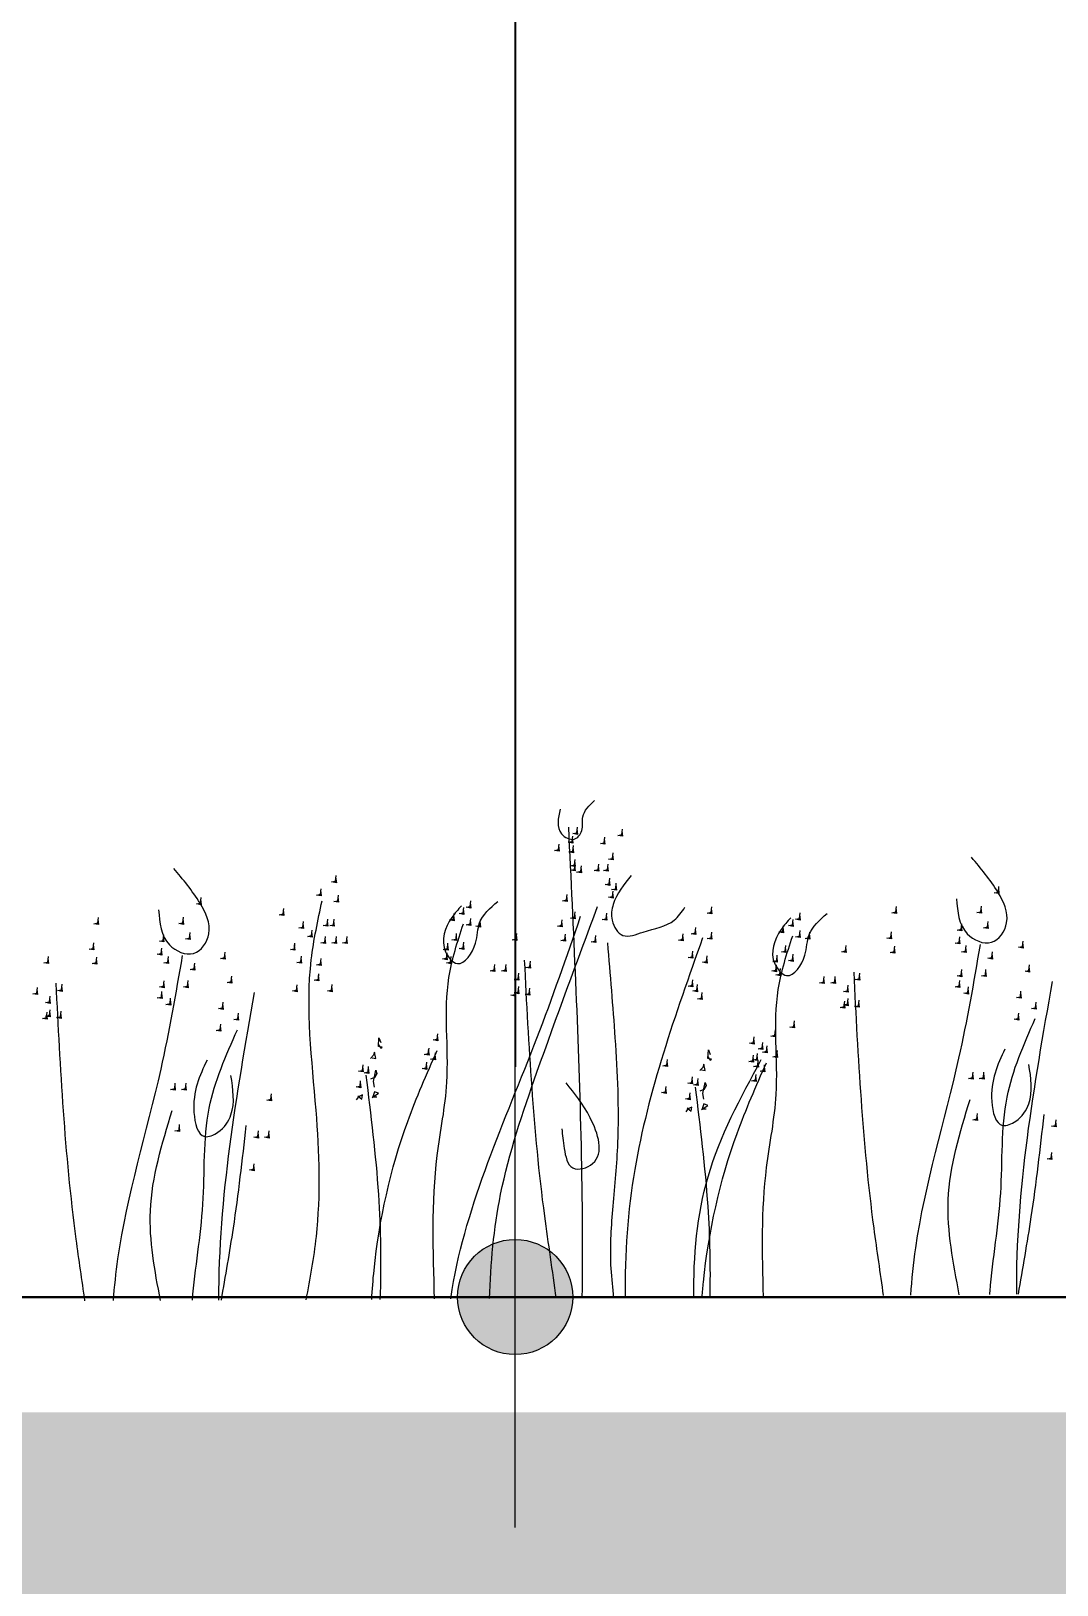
# Model space of a CAD drawing. Header units: metres. Extents: x 0 to 4415, y 1197 to 2590.
# Drawn here: x 1926.737 to 1927.182, y 1202.863 to 1203.538 of the extents above; entities that cross this region are included whole.
import ezdxf

# ---------------------------------------------------------------- set-up
doc = ezdxf.new("R2010")
doc.units = ezdxf.units.M
doc.linetypes.add('CONTINU', pattern=[0])
doc.layers.get('DEFPOINTS').update_dxf_attribs({"lineweight": 5})
for name, color, linetype, lineweight in [('00-cot-ext 2', 7, 'Continuous', 13), ('00-cote', 7, 'CONTINU', 20), ('00-MUR', 7, 'Continuous', 30)]:
    doc.layers.add(name, color=color, linetype=linetype, lineweight=lineweight)
doc.layers.add('A_VEGETATION', color=7, linetype='Continuous', lineweight=9, true_color=0x009900)
doc.styles.add('WALIDcotat', font='times.ttf')
doc.dimstyles.new('walid 100', dxfattribs={"dimscale": 0, "dimtxt": 0.25, "dimasz": 0.1, "dimexe": 1.25, "dimexo": 0.625, "dimgap": 0.02, "dimtad": 1, "dimdec": 0, "dimlfac": 100, "dimrnd": 5, "dimtxsty": 'WALIDcotat', "dimblk": 'COTE', "dimcen": 2.5, "dimse1": 1, "dimse2": 1, "dimclrd": 256, "dimclrt": 256, "dimadec": 0, "dimazin": 0, "dimtfac": 1, "dimtdec": 0, "dimtix": 1, "dimtmove": 2, "dimatfit": 3, "dimldrblk": 'COTE', "dimfxl": 1.25, "dimarcsym": 0})

# ---------------------------------------------------------------- blocks, each defined once
blk = doc.blocks.new('Arbustes 1_coupes')
at = {"flags": 128}
for points in [[(16.891, 5.052), (16.898, 4.991), (16.846, 5), (16.891, 5.009), (16.898, 5.07)], [(17.389, 5.03), (17.396, 4.969), (17.344, 4.978), (17.389, 4.987), (17.396, 5.048)], [(16.687, 4.867), (16.694, 4.806), (16.643, 4.814), (16.687, 4.823), (16.694, 4.884)], [(16.837, 4.955), (16.844, 4.894), (16.793, 4.903), (16.837, 4.912), (16.844, 4.972)], [(16.846, 4.849), (16.853, 4.788), (16.802, 4.797), (16.846, 4.806), (16.853, 4.867)], [(17.194, 4.942), (17.201, 4.881), (17.15, 4.89), (17.194, 4.898), (17.201, 4.959)], [(16.862, 4.696), (16.869, 4.635), (16.817, 4.643), (16.862, 4.652), (16.869, 4.713)], [(16.863, 4.646), (16.87, 4.586), (16.818, 4.594), (16.863, 4.603), (16.87, 4.664)], [(17.124, 4.643), (17.131, 4.583), (17.08, 4.591), (17.124, 4.6), (17.131, 4.661)], [(17.23, 4.643), (17.237, 4.583), (17.185, 4.591), (17.23, 4.6), (17.237, 4.661)], [(17.284, 4.767), (17.291, 4.706), (17.239, 4.714), (17.284, 4.723), (17.291, 4.784)], [(14.217, 4.523), (14.225, 4.462), (14.173, 4.471), (14.217, 4.48), (14.225, 4.541)], [(16.932, 4.626), (16.939, 4.565), (16.887, 4.574), (16.932, 4.583), (16.939, 4.643)], [(17.248, 4.485), (17.255, 4.425), (17.204, 4.433), (17.248, 4.442), (17.255, 4.503)], [(14.049, 4.378), (14.056, 4.317), (14.004, 4.326), (14.049, 4.335), (14.056, 4.396)], [(14.241, 4.306), (14.248, 4.245), (14.196, 4.254), (14.241, 4.262), (14.248, 4.323)], [(16.773, 4.309), (16.78, 4.248), (16.728, 4.256), (16.773, 4.265), (16.78, 4.326)], [(17.284, 4.345), (17.291, 4.284), (17.239, 4.293), (17.284, 4.301), (17.291, 4.362)], [(17.319, 4.432), (17.326, 4.371), (17.274, 4.38), (17.319, 4.388), (17.326, 4.449)], [(21.557, 4.384), (21.564, 4.323), (21.512, 4.332), (21.557, 4.341), (21.564, 4.401)], [(12.72, 4.283), (12.727, 4.222), (12.675, 4.23), (12.72, 4.239), (12.727, 4.3)], [(13.636, 4.161), (13.643, 4.1), (13.592, 4.109), (13.636, 4.117), (13.643, 4.178)], [(15.629, 4.168), (15.636, 4.107), (15.584, 4.116), (15.629, 4.125), (15.636, 4.185)], [(15.706, 4.239), (15.713, 4.178), (15.661, 4.187), (15.706, 4.196), (15.713, 4.256)], [(16.862, 4.116), (16.869, 4.055), (16.817, 4.064), (16.862, 4.072), (16.869, 4.133)], [(18.376, 4.168), (18.383, 4.107), (18.331, 4.116), (18.376, 4.125), (18.383, 4.185)], [(20.42, 4.167), (20.427, 4.106), (20.375, 4.114), (20.42, 4.123), (20.427, 4.184)], [(21.362, 4.167), (21.369, 4.106), (21.318, 4.114), (21.362, 4.123), (21.369, 4.184)], [(11.583, 4.065), (11.59, 4.004), (11.538, 4.013), (11.583, 4.022), (11.59, 4.083)], [(12.525, 4.065), (12.532, 4.004), (12.481, 4.013), (12.525, 4.022), (12.532, 4.083)], [(13.854, 4.016), (13.861, 3.955), (13.81, 3.964), (13.854, 3.972), (13.861, 4.033)], [(14.121, 4.041), (14.128, 3.98), (14.077, 3.988), (14.121, 3.997), (14.128, 4.058)], [(14.194, 4.041), (14.201, 3.98), (14.15, 3.988), (14.194, 3.997), (14.201, 4.058)], [(15.523, 4.099), (15.53, 4.038), (15.479, 4.046), (15.523, 4.055), (15.53, 4.116)], [(15.706, 4.045), (15.713, 3.984), (15.661, 3.993), (15.706, 4.001), (15.713, 4.062)], [(15.814, 4.028), (15.821, 3.967), (15.769, 3.975), (15.814, 3.984), (15.821, 4.045)], [(16.719, 4.028), (16.726, 3.967), (16.674, 3.975), (16.719, 3.984), (16.726, 4.045)], [(17.213, 4.099), (17.22, 4.038), (17.169, 4.046), (17.213, 4.055), (17.22, 4.116)], [(19.17, 3.957), (19.177, 3.896), (19.126, 3.904), (19.17, 3.913), (19.177, 3.974)], [(19.276, 4.026), (19.283, 3.965), (19.231, 3.974), (19.276, 3.983), (19.283, 4.043)], [(19.353, 4.097), (19.36, 4.036), (19.309, 4.045), (19.353, 4.054), (19.36, 4.114)], [(21.144, 3.972), (21.151, 3.912), (21.1, 3.92), (21.144, 3.929), (21.151, 3.99)], [(21.435, 3.997), (21.442, 3.936), (21.39, 3.945), (21.435, 3.954), (21.442, 4.014)], [(11.529, 3.784), (11.536, 3.723), (11.484, 3.732), (11.529, 3.741), (11.536, 3.801)], [(12.307, 3.871), (12.314, 3.81), (12.263, 3.819), (12.307, 3.828), (12.314, 3.888)], [(12.598, 3.896), (12.605, 3.835), (12.553, 3.843), (12.598, 3.852), (12.605, 3.913)], [(13.758, 3.775), (13.765, 3.715), (13.714, 3.723), (13.758, 3.732), (13.765, 3.793)], [(13.95, 3.92), (13.957, 3.859), (13.906, 3.868), (13.95, 3.877), (13.957, 3.938)], [(14.096, 3.848), (14.103, 3.787), (14.051, 3.796), (14.096, 3.804), (14.103, 3.865)], [(14.217, 3.848), (14.225, 3.787), (14.173, 3.796), (14.217, 3.804), (14.225, 3.865)], [(14.337, 3.848), (14.344, 3.787), (14.293, 3.796), (14.337, 3.804), (14.344, 3.865)], [(15.453, 3.772), (15.46, 3.712), (15.408, 3.72), (15.453, 3.729), (15.46, 3.79)], [(15.549, 3.878), (15.556, 3.817), (15.504, 3.826), (15.549, 3.835), (15.556, 3.896)], [(15.629, 3.781), (15.636, 3.72), (15.584, 3.729), (15.629, 3.738), (15.636, 3.799)], [(16.217, 3.878), (16.224, 3.817), (16.172, 3.826), (16.217, 3.835), (16.224, 3.896)], [(16.754, 3.87), (16.761, 3.809), (16.709, 3.817), (16.754, 3.826), (16.761, 3.887)], [(17.089, 3.852), (17.096, 3.791), (17.044, 3.8), (17.089, 3.809), (17.096, 3.87)], [(18.057, 3.87), (18.064, 3.809), (18.013, 3.817), (18.057, 3.826), (18.064, 3.887)], [(18.198, 3.939), (18.205, 3.878), (18.153, 3.887), (18.198, 3.896), (18.205, 3.957)], [(18.376, 3.887), (18.383, 3.826), (18.331, 3.835), (18.376, 3.843), (18.383, 3.904)], [(19.353, 3.903), (19.36, 3.842), (19.309, 3.851), (19.353, 3.859), (19.36, 3.92)], [(19.461, 3.886), (19.468, 3.825), (19.417, 3.833), (19.461, 3.842), (19.468, 3.903)], [(20.366, 3.886), (20.373, 3.825), (20.321, 3.833), (20.366, 3.842), (20.373, 3.903)], [(21.121, 3.828), (21.128, 3.767), (21.076, 3.775), (21.121, 3.784), (21.128, 3.845)], [(21.822, 3.78), (21.829, 3.719), (21.777, 3.728), (21.822, 3.736), (21.829, 3.797)], [(11.027, 3.635), (11.034, 3.574), (10.983, 3.583), (11.027, 3.591), (11.034, 3.652)], [(11.564, 3.626), (11.571, 3.565), (11.519, 3.574), (11.564, 3.583), (11.571, 3.644)], [(12.284, 3.726), (12.291, 3.665), (12.239, 3.674), (12.284, 3.683), (12.291, 3.743)], [(12.356, 3.63), (12.363, 3.57), (12.312, 3.578), (12.356, 3.587), (12.363, 3.648)], [(12.985, 3.678), (12.992, 3.617), (12.94, 3.626), (12.985, 3.635), (12.992, 3.696)], [(13.831, 3.63), (13.838, 3.57), (13.786, 3.578), (13.831, 3.587), (13.838, 3.648)], [(14.049, 3.606), (14.056, 3.545), (14.004, 3.554), (14.049, 3.562), (14.056, 3.623)], [(15.443, 3.667), (15.45, 3.606), (15.399, 3.615), (15.443, 3.623), (15.45, 3.684)], [(15.488, 3.623), (15.495, 3.562), (15.443, 3.571), (15.488, 3.58), (15.495, 3.641)], [(18.163, 3.675), (18.17, 3.615), (18.118, 3.623), (18.163, 3.632), (18.17, 3.693)], [(18.322, 3.623), (18.329, 3.562), (18.277, 3.571), (18.322, 3.58), (18.329, 3.641)], [(19.1, 3.63), (19.107, 3.57), (19.056, 3.578), (19.1, 3.587), (19.107, 3.648)], [(19.196, 3.736), (19.203, 3.675), (19.152, 3.684), (19.196, 3.693), (19.203, 3.754)], [(19.276, 3.639), (19.283, 3.578), (19.231, 3.587), (19.276, 3.596), (19.283, 3.657)], [(19.864, 3.736), (19.871, 3.675), (19.82, 3.684), (19.864, 3.693), (19.871, 3.754)], [(20.401, 3.728), (20.408, 3.667), (20.357, 3.675), (20.401, 3.684), (20.408, 3.745)], [(21.193, 3.732), (21.2, 3.671), (21.149, 3.68), (21.193, 3.688), (21.2, 3.749)], [(21.484, 3.659), (21.491, 3.599), (21.44, 3.607), (21.484, 3.616), (21.491, 3.677)], [(12.647, 3.558), (12.654, 3.497), (12.602, 3.506), (12.647, 3.515), (12.654, 3.575)], [(14.023, 3.436), (14.03, 3.375), (13.978, 3.384), (14.023, 3.393), (14.03, 3.454)], [(15.971, 3.535), (15.978, 3.474), (15.926, 3.483), (15.971, 3.491), (15.978, 3.552)], [(16.095, 3.535), (16.102, 3.474), (16.051, 3.483), (16.095, 3.491), (16.102, 3.552)], [(16.236, 3.438), (16.243, 3.377), (16.191, 3.386), (16.236, 3.394), (16.243, 3.455)], [(16.367, 3.57), (16.374, 3.509), (16.322, 3.517), (16.367, 3.526), (16.374, 3.587)], [(19.091, 3.525), (19.098, 3.464), (19.046, 3.473), (19.091, 3.481), (19.098, 3.542)], [(19.135, 3.481), (19.142, 3.42), (19.091, 3.429), (19.135, 3.438), (19.142, 3.499)], [(20.014, 3.428), (20.021, 3.367), (19.97, 3.375), (20.014, 3.384), (20.021, 3.445)], [(21.144, 3.465), (21.151, 3.404), (21.1, 3.413), (21.144, 3.422), (21.151, 3.483)], [(21.411, 3.465), (21.418, 3.404), (21.367, 3.413), (21.411, 3.422), (21.418, 3.483)], [(21.894, 3.515), (21.901, 3.454), (21.85, 3.462), (21.894, 3.471), (21.901, 3.532)], [(10.905, 3.291), (10.912, 3.23), (10.861, 3.239), (10.905, 3.248), (10.912, 3.309)], [(11.177, 3.326), (11.184, 3.265), (11.133, 3.274), (11.177, 3.283), (11.184, 3.344)], [(12.307, 3.364), (12.314, 3.303), (12.263, 3.312), (12.307, 3.32), (12.314, 3.381)], [(12.574, 3.364), (12.581, 3.303), (12.53, 3.312), (12.574, 3.32), (12.581, 3.381)], [(13.057, 3.413), (13.064, 3.352), (13.013, 3.361), (13.057, 3.37), (13.064, 3.43)], [(13.781, 3.316), (13.789, 3.255), (13.737, 3.264), (13.781, 3.273), (13.789, 3.333)], [(14.168, 3.316), (14.175, 3.255), (14.124, 3.264), (14.168, 3.273), (14.175, 3.333)], [(16.201, 3.262), (16.208, 3.202), (16.156, 3.21), (16.201, 3.219), (16.208, 3.28)], [(16.236, 3.288), (16.243, 3.228), (16.191, 3.236), (16.236, 3.245), (16.243, 3.306)], [(16.358, 3.271), (16.365, 3.21), (16.313, 3.219), (16.358, 3.228), (16.365, 3.288)], [(18.163, 3.359), (18.17, 3.299), (18.118, 3.307), (18.163, 3.316), (18.17, 3.377)], [(18.216, 3.306), (18.223, 3.245), (18.172, 3.254), (18.216, 3.262), (18.223, 3.323)], [(19.618, 3.393), (19.625, 3.332), (19.574, 3.341), (19.618, 3.349), (19.625, 3.41)], [(19.742, 3.393), (19.749, 3.332), (19.698, 3.341), (19.742, 3.349), (19.749, 3.41)], [(19.883, 3.296), (19.89, 3.235), (19.839, 3.244), (19.883, 3.252), (19.89, 3.313)], [(21.121, 3.345), (21.128, 3.284), (21.076, 3.293), (21.121, 3.302), (21.128, 3.362)], [(21.217, 3.273), (21.224, 3.212), (21.172, 3.22), (21.217, 3.229), (21.224, 3.29)], [(11.046, 3.194), (11.053, 3.133), (11.001, 3.142), (11.046, 3.151), (11.053, 3.212)], [(12.284, 3.244), (12.291, 3.183), (12.239, 3.191), (12.284, 3.2), (12.291, 3.261)], [(12.38, 3.171), (12.387, 3.11), (12.335, 3.119), (12.38, 3.128), (12.387, 3.188)], [(12.961, 3.123), (12.968, 3.062), (12.917, 3.071), (12.961, 3.08), (12.968, 3.141)], [(18.268, 3.217), (18.275, 3.157), (18.223, 3.165), (18.268, 3.174), (18.275, 3.235)], [(19.848, 3.12), (19.855, 3.059), (19.803, 3.068), (19.848, 3.077), (19.855, 3.138)], [(19.883, 3.146), (19.89, 3.086), (19.839, 3.094), (19.883, 3.103), (19.89, 3.164)], [(20.005, 3.129), (20.012, 3.068), (19.96, 3.077), (20.005, 3.086), (20.012, 3.146)], [(21.798, 3.225), (21.805, 3.164), (21.754, 3.173), (21.798, 3.181), (21.805, 3.242)], [(21.967, 3.103), (21.974, 3.042), (21.922, 3.051), (21.967, 3.059), (21.974, 3.12)], [(11.011, 3.019), (11.018, 2.958), (10.966, 2.967), (11.011, 2.975), (11.018, 3.036)], [(11.046, 3.045), (11.053, 2.984), (11.001, 2.993), (11.046, 3.002), (11.053, 3.062)], [(11.168, 3.028), (11.175, 2.967), (11.123, 2.975), (11.168, 2.984), (11.175, 3.045)], [(13.13, 3.002), (13.137, 2.941), (13.085, 2.949), (13.13, 2.958), (13.137, 3.019)], [(21.772, 2.983), (21.779, 2.922), (21.728, 2.931), (21.772, 2.939), (21.779, 3)], [(12.935, 2.881), (12.942, 2.82), (12.891, 2.829), (12.935, 2.838), (12.942, 2.899)], [(15.338, 2.77), (15.345, 2.709), (15.293, 2.718), (15.338, 2.726), (15.345, 2.787)], [(19.079, 2.804), (19.086, 2.744), (19.035, 2.752), (19.079, 2.761), (19.086, 2.822)], [(19.29, 2.902), (19.297, 2.841), (19.245, 2.849), (19.29, 2.858), (19.297, 2.919)], [(14.616, 2.523), (14.658, 2.515), (14.642, 2.584), (14.632, 2.549), (14.597, 2.515)], [(14.686, 2.664), (14.712, 2.629), (14.728, 2.638), (14.686, 2.646), (14.693, 2.744), (14.712, 2.69)], [(15.239, 2.61), (15.247, 2.549), (15.195, 2.558), (15.239, 2.567), (15.247, 2.628)], [(18.334, 2.522), (18.359, 2.487), (18.376, 2.496), (18.334, 2.504), (18.341, 2.602), (18.359, 2.548)], [(18.842, 2.725), (18.849, 2.664), (18.798, 2.673), (18.842, 2.681), (18.849, 2.742)], [(18.938, 2.664), (18.945, 2.603), (18.894, 2.612), (18.938, 2.62), (18.945, 2.681)], [(18.985, 2.628), (18.992, 2.567), (18.941, 2.575), (18.985, 2.584), (18.992, 2.645)], [(19.098, 2.575), (19.105, 2.515), (19.053, 2.523), (19.098, 2.532), (19.105, 2.593)], [(14.51, 2.426), (14.518, 2.365), (14.466, 2.374), (14.51, 2.383), (14.518, 2.444)], [(14.571, 2.409), (14.578, 2.348), (14.527, 2.357), (14.571, 2.365), (14.578, 2.426)], [(15.214, 2.452), (15.221, 2.391), (15.169, 2.4), (15.214, 2.409), (15.221, 2.47)], [(15.31, 2.558), (15.317, 2.497), (15.265, 2.506), (15.31, 2.515), (15.317, 2.575)], [(17.881, 2.478), (17.888, 2.418), (17.837, 2.426), (17.881, 2.435), (17.888, 2.496)], [(18.263, 2.381), (18.306, 2.373), (18.289, 2.442), (18.28, 2.407), (18.245, 2.373)], [(18.833, 2.523), (18.84, 2.462), (18.788, 2.471), (18.833, 2.48), (18.84, 2.541)], [(18.877, 2.541), (18.884, 2.48), (18.833, 2.489), (18.877, 2.497), (18.884, 2.558)], [(18.887, 2.468), (18.894, 2.407), (18.842, 2.416), (18.887, 2.425), (18.894, 2.486)], [(18.957, 2.416), (18.964, 2.355), (18.913, 2.364), (18.957, 2.373), (18.964, 2.433)], [(12.429, 2.229), (12.436, 2.168), (12.384, 2.177), (12.429, 2.186), (12.436, 2.247)], [(12.549, 2.229), (12.556, 2.168), (12.504, 2.177), (12.549, 2.186), (12.556, 2.247)], [(14.482, 2.251), (14.489, 2.19), (14.438, 2.199), (14.482, 2.207), (14.489, 2.268)], [(14.642, 2.197), (14.632, 2.26), (14.658, 2.383), (14.668, 2.348), (14.642, 2.303), (14.597, 2.286)], [(18.158, 2.284), (18.165, 2.223), (18.113, 2.232), (18.158, 2.241), (18.165, 2.302)], [(18.219, 2.267), (18.226, 2.206), (18.174, 2.215), (18.219, 2.223), (18.226, 2.284)], [(18.289, 2.055), (18.28, 2.118), (18.306, 2.241), (18.315, 2.206), (18.289, 2.161), (18.245, 2.144)], [(18.861, 2.31), (18.868, 2.249), (18.817, 2.258), (18.861, 2.267), (18.868, 2.328)], [(21.266, 2.331), (21.273, 2.27), (21.222, 2.278), (21.266, 2.287), (21.273, 2.348)], [(21.386, 2.331), (21.393, 2.27), (21.341, 2.278), (21.386, 2.287), (21.393, 2.348)], [(13.493, 2.109), (13.5, 2.048), (13.449, 2.057), (13.493, 2.065), (13.5, 2.126)], [(14.457, 2.102), (14.501, 2.065), (14.51, 2.11), (14.466, 2.091), (14.44, 2.057)], [(14.616, 2.083), (14.686, 2.128), (14.642, 2.145), (14.623, 2.091), (14.668, 2.091)], [(17.865, 2.18), (17.872, 2.119), (17.82, 2.128), (17.865, 2.136), (17.872, 2.197)], [(18.13, 2.109), (18.137, 2.048), (18.085, 2.057), (18.13, 2.065), (18.137, 2.126)], [(18.104, 1.96), (18.148, 1.923), (18.158, 1.968), (18.113, 1.949), (18.088, 1.915)], [(18.263, 1.941), (18.334, 1.986), (18.289, 2.003), (18.27, 1.949), (18.315, 1.949)], [(12.476, 1.77), (12.483, 1.709), (12.431, 1.718), (12.476, 1.726), (12.483, 1.787)], [(21.313, 1.871), (21.32, 1.81), (21.268, 1.819), (21.313, 1.828), (21.32, 1.889)], [(22.185, 1.799), (22.192, 1.738), (22.14, 1.747), (22.185, 1.755), (22.192, 1.816)], [(13.348, 1.697), (13.355, 1.636), (13.303, 1.645), (13.348, 1.654), (13.355, 1.715)], [(13.467, 1.697), (13.474, 1.636), (13.423, 1.645), (13.467, 1.654), (13.474, 1.715)], [(22.136, 1.436), (22.143, 1.376), (22.091, 1.384), (22.136, 1.393), (22.143, 1.454)], [(13.299, 1.335), (13.306, 1.274), (13.254, 1.283), (13.299, 1.292), (13.306, 1.352)]]:
    blk.add_lwpolyline(points, dxfattribs=at)
for points in [[(16.706, 5.27), (16.72, 4.997), (16.861, 4.938), (16.945, 5.032), (16.957, 5.185), (17.086, 5.364)], [(21.093, 4.267), (21.212, 3.88), (21.479, 3.784), (21.648, 4.001), (21.552, 4.339), (21.261, 4.726)], [(12.256, 4.165), (12.375, 3.778), (12.642, 3.683), (12.811, 3.9), (12.715, 4.238), (12.424, 4.625)], [(17.492, 4.535), (17.291, 4.214), (17.279, 4.038), (17.398, 3.871), (17.623, 3.907), (17.966, 4.038), (18.085, 4.18)], [(15.61, 4.203), (15.502, 4.072), (15.432, 3.694), (15.563, 3.564), (15.765, 3.788), (15.811, 4.013), (16.013, 4.251)], [(19.257, 4.061), (19.149, 3.93), (19.079, 3.552), (19.21, 3.422), (19.412, 3.646), (19.459, 3.871), (19.66, 4.109)], [(21.625, 2.6), (21.479, 2.02), (21.599, 1.755), (21.744, 1.803), (21.89, 1.996), (21.89, 2.431)], [(12.788, 2.499), (12.642, 1.919), (12.762, 1.654), (12.907, 1.702), (13.052, 1.894), (13.052, 2.329)], [(16.716, 1.731), (16.742, 1.513), (16.838, 1.296), (17.056, 1.344), (17.03, 1.851), (16.765, 2.238)]]:
    blk.add_spline(points, degree=3)
for points, knots in [([(16.938, -0.144), (16.948, 0.455), (16.932, 2.195), (16.852, 3.932), (16.8, 5.07)], [0.611371, 0.611371, 0.611371, 0.611371, 1.060659, 1.915226, 1.915226, 1.915226, 1.915226]), ([(13.88, -0.156), (13.925, 0.076), (14.054, 0.768), (14.012, 2.032), (13.851, 3.284), (14.02, 4.045), (14.067, 4.262)], [0.632298, 0.632298, 0.632298, 0.632298, 0.809449, 1.159779, 1.576588, 1.74244, 1.74244, 1.74244, 1.74244]), ([(15.91, -0.149), (15.924, 0.24), (16.003, 1.097), (16.497, 2.533), (16.889, 3.583), (17.117, 4.193)], [0.588628, 0.588628, 0.588628, 0.588628, 0.879234, 1.231775, 1.720834, 1.720834, 1.720834, 1.720834]), ([(15.302, -0.151), (15.288, 0.381), (15.259, 1.186), (15.508, 2.357), (15.379, 3.239), (15.566, 3.806), (15.631, 4.003)], [0.582334, 0.582334, 0.582334, 0.582334, 0.980125, 1.184429, 1.47469, 1.628633, 1.628633, 1.628633, 1.628633]), ([(15.481, -0.151), (15.486, -0.116), (15.643, 0.875), (16.295, 2.261), (16.773, 3.634), (16.93, 4.084)], [0.594172, 0.594172, 0.594172, 0.594172, 0.620996, 1.355238, 1.713875, 1.713875, 1.713875, 1.713875]), ([(17.225, 3.787), (17.254, 3.437), (17.316, 2.7), (17.36, 1.725), (17.278, 0.888), (17.234, 0.336), (17.272, -0.015), (17.281, -0.129), (17.282, -0.143)], [0, 0, 0, 0, 0.2638175, 0.5544416, 0.7303048, 0.8923745, 0.973782, 0.9850114, 0.9850114, 0.9850114, 0.9850114]), ([(18.28, 3.841), (17.976, 2.992), (17.51, 1.692), (17.407, 0.347), (17.414, -0.142)], [0, 0, 0, 0, 0.66825, 1.024498, 1.024498, 1.024498, 1.024498]), ([(18.945, -0.133), (18.932, 0.345), (18.918, 1.096), (19.155, 2.215), (19.026, 3.097), (19.213, 3.664), (19.278, 3.861)], [0.622258, 0.622258, 0.622258, 0.622258, 0.980125, 1.184429, 1.47469, 1.628633, 1.628633, 1.628633, 1.628633]), ([(11.745, -0.16), (11.757, -0.006), (11.853, 0.863), (12.25, 2.11), (12.447, 3.238), (12.52, 3.658)], [0.6350692, 0.6350692, 0.6350692, 0.6350692, 0.7509262, 1.2899319, 1.6097799, 1.6097799, 1.6097799, 1.6097799]), ([(20.577, -0.122), (20.589, 0.053), (20.683, 0.944), (21.087, 2.211), (21.284, 3.339), (21.357, 3.759)], [0.6192538, 0.6192538, 0.6192538, 0.6192538, 0.7509262, 1.2899319, 1.6097799, 1.6097799, 1.6097799, 1.6097799]), ([(16.648, -0.146), (16.611, 0.157), (16.414, 1.422), (16.354, 2.659), (16.308, 3.599)], [0.607008, 0.607008, 0.607008, 0.607008, 0.8321355, 1.542813, 1.542813, 1.542813, 1.542813]), ([(20.275, -0.124), (20.241, 0.125), (20.059, 1.333), (20.001, 2.517), (19.956, 3.457)], [0.6474397, 0.6474397, 0.6474397, 0.6474397, 0.8321355, 1.542813, 1.542813, 1.542813, 1.542813]), ([(11.429, -0.161), (11.398, 0.066), (11.221, 1.253), (11.164, 2.415), (11.119, 3.355)], [0.6635111, 0.6635111, 0.6635111, 0.6635111, 0.8321355, 1.542813, 1.542813, 1.542813, 1.542813]), ([(21.451, -0.116), (21.452, -0.104), (21.482, 0.27), (21.618, 0.99), (21.562, 2.039), (21.835, 2.652), (21.962, 2.938)], [0.6282718, 0.6282718, 0.6282718, 0.6282718, 0.6369967, 0.9104139, 1.1765895, 1.4077095, 1.4077095, 1.4077095, 1.4077095]), ([(12.619, -0.159), (12.65, 0.196), (12.781, 0.896), (12.725, 1.937), (12.998, 2.551), (13.125, 2.836)], [0.642832, 0.642832, 0.642832, 0.642832, 0.9104139, 1.1765895, 1.4077095, 1.4077095, 1.4077095, 1.4077095]), ([(14.606, -0.154), (14.612, -0.046), (14.667, 0.625), (14.879, 1.566), (15.221, 2.34), (15.336, 2.599)], [0.5851256, 0.5851256, 0.5851256, 0.5851256, 0.6661195, 1.0883514, 1.3002657, 1.3002657, 1.3002657, 1.3002657]), ([(18.173, -0.138), (18.17, 0.317), (18.249, 1.248), (18.696, 2.069), (18.927, 2.491)], [0.6121211, 0.6121211, 0.6121211, 0.6121211, 0.9488556, 1.3050598, 1.3050598, 1.3050598, 1.3050598]), ([(18.265, -0.137), (18.269, -0.082), (18.326, 0.535), (18.526, 1.424), (18.869, 2.198), (18.983, 2.457)], [0.6247611, 0.6247611, 0.6247611, 0.6247611, 0.6661195, 1.0883514, 1.3002657, 1.3002657, 1.3002657, 1.3002657]), ([(14.701, -0.154), (14.716, 0.233), (14.705, 1.065), (14.604, 1.889), (14.55, 2.329)], [0.5783473, 0.5783473, 0.5783473, 0.5783473, 0.8681547, 1.2006627, 1.2006627, 1.2006627, 1.2006627]), ([(18.353, -0.137), (18.362, 0.197), (18.346, 0.976), (18.251, 1.747), (18.198, 2.187)], [0.6180335, 0.6180335, 0.6180335, 0.6180335, 0.8681547, 1.2006627, 1.2006627, 1.2006627, 1.2006627]), ([(12.266, -0.16), (12.203, 0.171), (12.074, 0.883), (12.287, 1.575), (12.401, 1.944)], [0.6427994, 0.6427994, 0.6427994, 0.6427994, 0.8923782, 1.1768558, 1.1768558, 1.1768558, 1.1768558]), ([(21.114, -0.118), (21.048, 0.232), (20.905, 0.965), (21.124, 1.677), (21.238, 2.045)], [0.6277155, 0.6277155, 0.6277155, 0.6277155, 0.8923782, 1.1768558, 1.1768558, 1.1768558, 1.1768558]), ([(12.941, -0.158), (12.988, 0.107), (13.102, 0.748), (13.177, 1.395), (13.221, 1.774)], [0.635818, 0.635818, 0.635818, 0.635818, 0.8381071, 1.1240936, 1.1240936, 1.1240936, 1.1240936]), ([(21.768, -0.113), (21.818, 0.171), (21.937, 0.831), (22.014, 1.497), (22.058, 1.876)], [0.6215938, 0.6215938, 0.6215938, 0.6215938, 0.8381071, 1.1240936, 1.1240936, 1.1240936, 1.1240936])]:
    blk.add_open_spline(points, degree=3, knots=knots)
for points in [[(21.75, -0.113), (21.742, 1.038), (21.948, 2.193), (22.154, 3.349)], [(12.913, -0.158), (12.912, 0.974), (13.115, 2.111), (13.317, 3.248)]]:
    blk.add_open_spline(points, degree=3)
blk = doc.blocks.new('COTE')
at = {"ltscale": 0.05}
h = blk.add_hatch(color=256, dxfattribs=at)
edge = h.paths.add_edge_path()
edge.add_arc((0, 0), 0.25, 0, 360)
for p, q in [((0, -1), (0, 1)), ((1, 0), (-1, 0))]:
    blk.add_line(p, q)
blk.add_circle((0, 0), 0.25)
blk = doc.blocks.new('*D145')
at = {"layer": '00-cot-ext 2', "lineweight": -2, "transparency": 16777216}
blk.add_line((1926.94708, 1205.58817), (1926.94708, 1203.08817), dxfattribs=at)
at = {"layer": 'DEFPOINTS', "color": 0, "transparency": 16777216}
for p in [(1926.46524, 1205.68817), (1926.94708, 1202.98817), (1926.94983, 1202.98817)]:
    blk.add_point(p, dxfattribs=at)
at = {"layer": '00-cot-ext 2', "lineweight": -2, "transparency": 16777216, "xscale": 0.1, "yscale": 0.1, "zscale": 0.1}
for p, rotation in [((1926.94708, 1205.68817), 90), ((1926.94708, 1202.98817), 270)]:
    blk.add_blockref('COTE', p, dxfattribs=dict(at, rotation=rotation))
at = {"layer": '00-cot-ext 2', "transparency": 16777216, "insert": (1926.79956, 1204.33817), "char_height": 0.25, "attachment_point": 5, "rotation": 90, "style": 'WALIDcotat'}
blk.add_mtext('270', dxfattribs=at)
blk = doc.blocks.new('*D601')
at = {"layer": '00-cote', "lineweight": -2, "ltscale": 0.1, "transparency": 16777216}
blk.add_line((1927.60837, 1213.48817), (1927.60837, 1202.28674), dxfattribs=at)
at = {"layer": 'DEFPOINTS', "color": 0, "ltscale": 0.1, "transparency": 16777216}
for p in [(1925.61234, 1213.58817), (1925.61234, 1202.18674), (1927.60837, 1202.18674)]:
    blk.add_point(p, dxfattribs=at)
at = {"layer": '00-cote', "lineweight": -2, "ltscale": 0.1, "transparency": 16777216, "xscale": 0.1, "yscale": 0.1, "zscale": 0.1}
for p, rotation in [((1927.60837, 1213.58817), 90), ((1927.60837, 1202.18674), 270)]:
    blk.add_blockref('COTE', p, dxfattribs=dict(at, rotation=rotation))
at = {"layer": '00-cote', "ltscale": 0.1, "transparency": 16777216, "insert": (1927.46121, 1207.88746), "char_height": 0.25, "attachment_point": 5, "rotation": 90, "style": 'WALIDcotat'}
blk.add_mtext('1140', dxfattribs=at)

msp = doc.modelspace()

# ---------------------------------------------------------------- linework, layer by layer
at = {"layer": '00-MUR'}
msp.add_lwpolyline([(1910.41234, 1199.73817), (1926.31234, 1199.73817), (1926.31234, 1202.98817), (1929.63762, 1202.98817), (1929.63762, 1202.18817), (1932.04968, 1202.18817)], dxfattribs=at)
at = {"layer": '00-MUR', "const_width": 0.1}
msp.add_lwpolyline([(1893.20518, 1202.08817), (1893.30518, 1202.08817), (1893.30518, 1202.88817), (1896.01234, 1202.88817), (1896.01234, 1199.63817), (1907.96234, 1199.63817), (1907.96234, 1198.28817), (1910.51234, 1198.28817), (1910.51234, 1199.63817), (1926.41234, 1199.63817), (1926.41234, 1202.88817), (1929.53762, 1202.88817), (1929.53762, 1202.08817), (1932.04968, 1202.08817)], dxfattribs=at)

# ---------------------------------------------------------------- block references
at = {"layer": 'A_VEGETATION', "color": 86, "true_color": 0x1b6b00, "xscale": 0.03920000000000341, "yscale": 0.03920000000000341, "zscale": 0.03920000000000341, "rotation": 0.1380011812737671}
msp.add_blockref('Arbustes 1_coupes', (1926.31225, 1202.9918), dxfattribs=at)

# ---------------------------------------------------------------- dimensions: what is measured, and where the dimension line sits
at = {"layer": '00-cot-ext 2'}
dim = msp.add_linear_dim(base=(1926.94708, 1202.98817), p1=(1926.46524, 1205.68817), p2=(1926.94983, 1202.98817), angle=90, dimstyle='walid 100', override={"dimscale": 1, "dimfxl": 0}, dxfattribs=at)
dim.commit()
dim.dimension.update_dxf_attribs({"geometry": '*D145', "text_midpoint": (1926.79956, 1204.33817)})
at = {"layer": '00-cote', "ltscale": 0.1}
dim = msp.add_aligned_dim(p1=(1925.61234, 1213.58817), p2=(1925.61234, 1202.18674), distance=1.99603, dimstyle='walid 100', override={"dimscale": 1, "dimfxl": 0}, dxfattribs=at)
dim.commit()
dim.dimension.update_dxf_attribs({"geometry": '*D601', "text_midpoint": (1927.46121, 1207.88746)})

doc.saveas('drawing.dxf')
